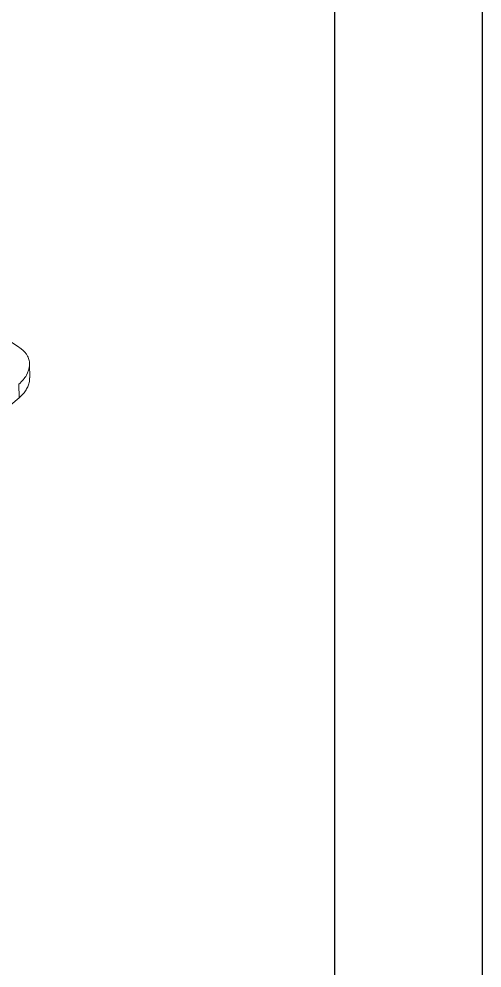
# Model space of a CAD drawing. Header units: inches. Extents: x 1631 to 3663, y 1126 to 1454.
# Drawn here: x 3518.52 to 3524.54, y 1144.35 to 1156.67 of the extents above; entities that cross this region are included whole.
import ezdxf

# ---------------------------------------------------------------- set-up
doc = ezdxf.new("R2010")
doc.units = ezdxf.units.IN
doc.header["$LTSCALE"] = 15

msp = doc.modelspace()

# ---------------------------------------------------------------- linework, layer by layer
for p, q in [((3524.541, 1206.198), (3524.541, 1125.657)), ((3522.624, 1204.28), (3522.624, 1127.574))]:
    msp.add_line(p, q)
at = {"color": 7, "linetype": 'Continuous', "lineweight": 15}
for p, q in [((3518.661, 1152.01), (3518.659, 1152.189)), ((3518.523, 1151.75), (3518.521, 1151.929)), ((3518.523, 1151.75), (3516.861, 1150.347))]:
    msp.add_line(p, q, dxfattribs=at)
msp.add_open_spline([(3517.788, 1152.954), (3518.043, 1152.755), (3518.297, 1152.563), (3518.55, 1152.385)], degree=3, dxfattribs=at)
for points, knots in [([(3518.55, 1152.385), (3518.587, 1152.359), (3518.615, 1152.327), (3518.643, 1152.272), (3518.65, 1152.253), (3518.658, 1152.213), (3518.659, 1152.192), (3518.656, 1152.129), (3518.642, 1152.085), (3518.595, 1152.003), (3518.562, 1151.963), (3518.521, 1151.929)], [0, 0, 0, 0, 0.25, 0.25, 0.375, 0.375, 0.5, 0.5, 0.75, 0.75, 1, 1, 1, 1]), ([(3518.66, 1152.01), (3518.66, 1151.998), (3518.66, 1151.968), (3518.647, 1151.92), (3518.623, 1151.867), (3518.585, 1151.808), (3518.546, 1151.771), (3518.523, 1151.75)], [0, 0, 0, 0, 0.133712, 0.331354, 0.526003, 0.720662, 1, 1, 1, 1])]:
    msp.add_open_spline(points, degree=3, knots=knots, dxfattribs=at)

doc.saveas('drawing.dxf')
